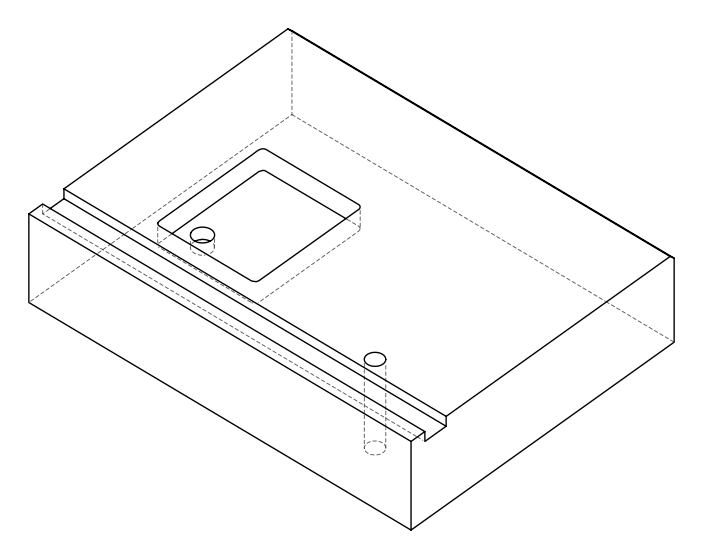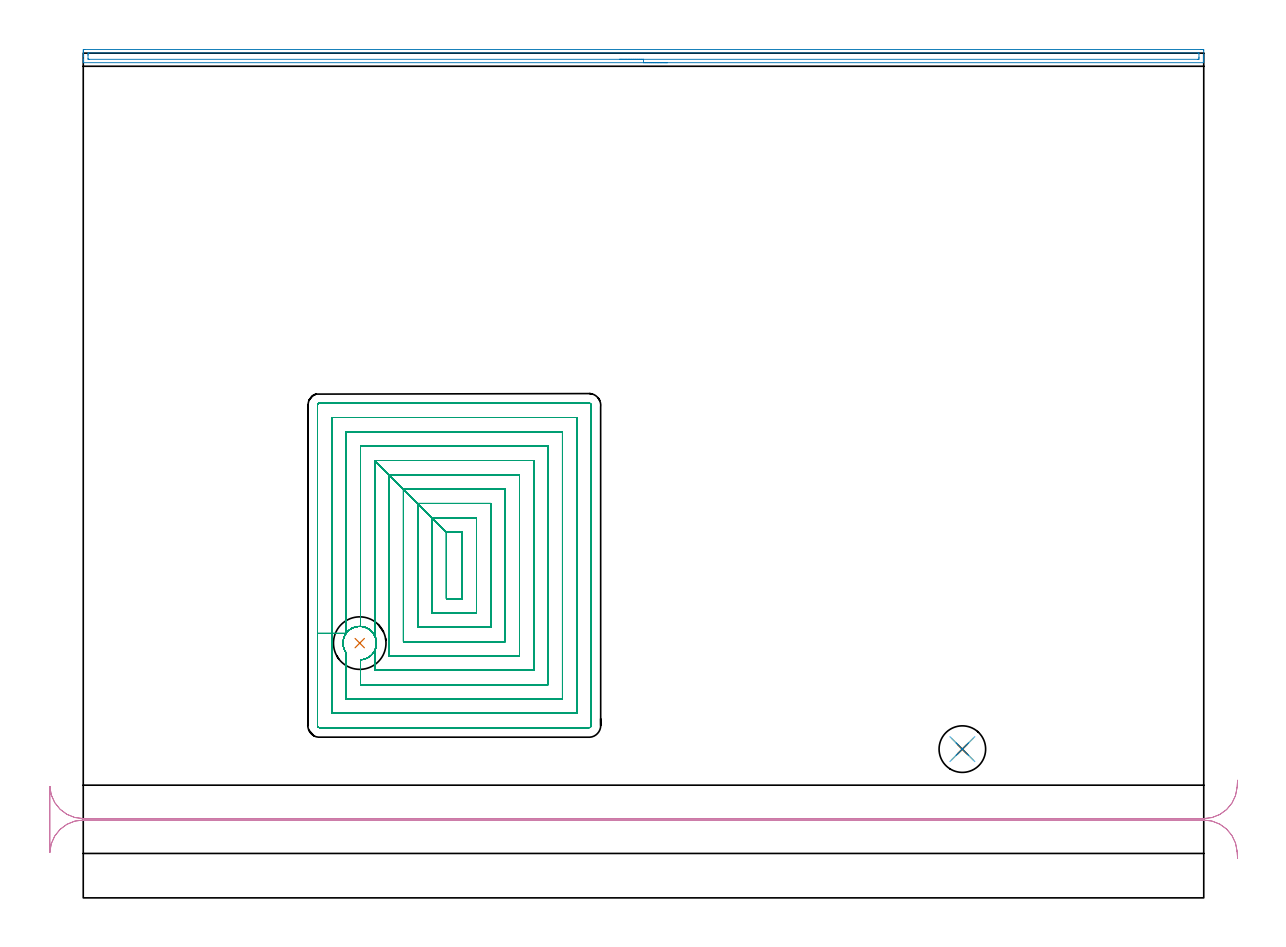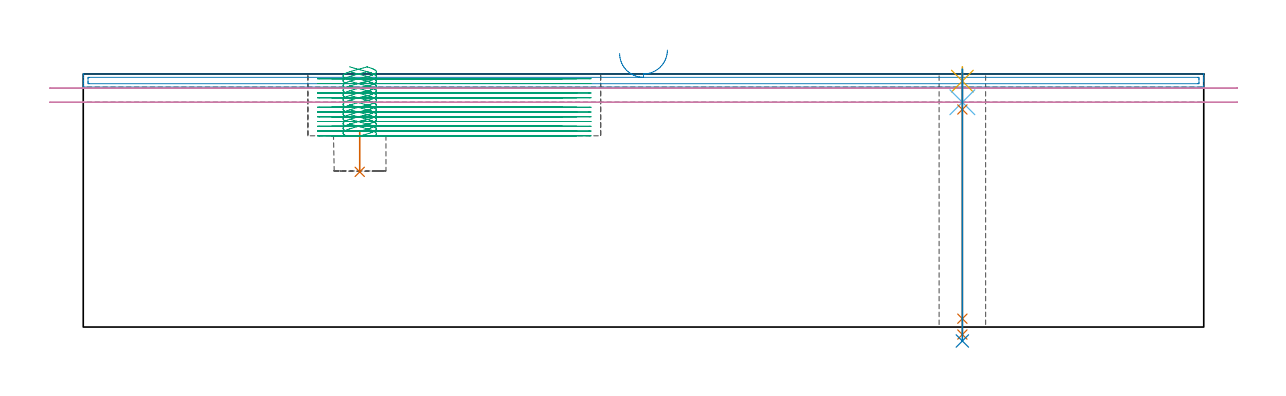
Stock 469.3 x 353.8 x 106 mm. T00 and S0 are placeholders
(PLAN: 8 operations, 7 tool changes, 92.1 min)
(1 INDEXABLE_INSERT_DRILL_BLIND_HOLE_FROM_SOLID | STEP1POCKET | NXT0302_015 | 0.08 min | 15463 mm3)
(2 AREA_MILL | FG_CHAMFER_SURFACE | UGT0205_001 | 7.7 min | 7097 mm3)
(3 MILL_RECTANGULAR_POCKET | POCKET_RECTANGULAR_STRAIGHT | NXT0201_009 | Follow Part, ap 2, ae 75% | 78.92 min | 446639 mm3)
(4 MILL_RECTANGULAR_SLOT | SLOT_RECTANGULAR | UGT0201_006 | Follow Part, ap 7, ae 75% | 4.26 min | 158405 mm3)
(5 SPOT_DRILL | STEP1HOLE | NXT0321_9005460120000 | 0.05 min | 171 mm3)
(6 DRILL_BLIND_HOLE_INTO_CENTER | STEP1HOLE | UGT0301_198 | 0.06 min | 371 mm3)
(7 GUN_DRILL_THROUGH_HOLE | STEP1HOLE | UGT0307_003 | 0.53 min | 3663 mm3)
(8 SPADE_DRILL_TO_ENLARGE_THROUGH_HOLE | STEP1HOLE | UGT0306_010 | 0.46 min | 27365 mm3)
(TOOL NXT0302_015 | Index. Insert Drill 22mm [880-D2200L25-03] | D22 PA176 FL66 Z2)
(TOOL UGT0205_001 | Chamfer Mill 20 x 3 x 45 deg. | D20 FL50 Z2)
(TOOL NXT0201_009 | ENDMILL 8mm [2P460-0800-NA 1630] | D8 FL26 Z6)
(TOOL UGT0201_006 | End Mill 28 mm | D28 FL25 Z2)
(TOOL NXT0321_9005460120000 | NC Spot Drill, 142deg, 12mm, Carbide, Uncoated | D12 PA142 FL30 Z2)
(TOOL UGT0301_198 | Twist Drill 7.9 mm | D7.9 PA118 FL73 Z2)
(TOOL UGT0307_003 | Gun Drill 7 mm | D7 PA130 FL24 Z1)
(TOOL UGT0306_010 | Spade Drill 19.5mm | D19.5 PA132 FL10 Z2)
(OP 1 INDEXABLE_INSERT_DRILL_BLIND_HOLE_FROM_SOLID)
G17 G21 G94 G90
T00 M6
G54
G17 G0 G90 X115.8 Y106.7 S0 M3
G43 Z116. H1
G94 G81 G98 Z65. F250. R82.1
G80
M5
M2
(OP 2 AREA_MILL)
G17 G21 G94 G90
T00 M6
G54
G17 G0 G90 X244.65 Y349.8 S1061 M3
G43 Z116. H0
G94 G1 X244.612 Z115.128 F250.
X244.498 Z114.263
X244.309 Z113.412
X244.047 Z112.58
X243.713 Z111.774
X243.31 Z111.
X242.842 Z110.264
X242.31 Z109.572
X241.721 Z108.929
X241.078 Z108.339
X240.386 Z107.808
X239.65 Z107.34
X238.876 Z106.937
X238.07 Z106.603
X237.238 Z106.341
X236.386 Z106.152
X235.522 Z106.038
X234.65 Z106.
X0.17
X0.009 Y349.802 Z105.988
X0. Y349.833 Z105.957
Y350.205 Z105.594
Y350.543 Z105.256
Y351.219 Z104.576
Y352.444 Z103.353
Y352.994 Z102.801
Y353.606 Z102.189
Y353.881 Z101.914
Y354.493 Z101.303
X0.002 Y354.768 Z101.028
X0.008 Y355.291 Z100.505
X0.087 Y355.294 Z100.503
X0.617 Y355.3 Z100.5
X468.148
X468.683 Y355.299 Z100.501
X469.213 Y355.294 Z100.503
X469.292 Y355.291 Z100.505
X469.3 Y354.768 Z101.028
Y352.994 Z102.801
Y352.444 Z103.353
Y352.106 Z103.69
Y351.557 Z104.239
Y351.219 Z104.576
Y350.543 Z105.256
Y350.205 Z105.594
Y349.833 Z105.957
X469.291 Y349.802 Z105.988
X469.13 Y349.8 Z106.
X234.65
Y351.214 Z104.586
X2.408
X2.01 Y351.219 Z104.581
X2.001 Y351.618 Z104.182
X2. Y352.994 Z102.806
X2.001 Y353.393 Z102.407
X2.01 Y353.881 Z101.919
X2.398 Y353.886 Z101.914
X466.892
X467.29 Y353.881 Z101.919
X467.299 Y353.482 Z102.318
X467.3 Y352.106 Z103.694
X467.299 Y351.707 Z104.093
X467.29 Y351.219 Z104.581
X466.902 Y351.214 Z104.586
X234.65
X233.778 Z104.624
X232.914 Z104.738
X232.062 Z104.927
X231.23 Z105.189
X230.424 Z105.523
X229.65 Z105.926
X228.914 Z106.394
X228.222 Z106.925
X227.579 Z107.515
X226.99 Z108.158
X226.458 Z108.85
X225.99 Z109.586
X225.587 Z110.36
X225.253 Z111.166
X224.991 Z111.998
X224.802 Z112.849
X224.688 Z113.714
X224.65 Z114.586
G0 Z116.
M5
M2
(OP 3 MILL_RECTANGULAR_POCKET)
G17 G21 G94 G90
T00 M6
G54
G17 G0 G90 X111.599 Y112.303 S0 M3
G43 Z116. H1
Z109.
G94 G1 X111.698 Y112.382 Z108.966 F250.
X112.523 Y112.892 Z108.706
X113.411 Y113.283 Z108.446
X114.343 Y113.548 Z108.186
X115.304 Y113.683 Z107.927
X116.274 Y113.684 Z107.667
X117.235 Y113.551 Z107.407
X118.168 Y113.288 Z107.147
X119.056 Y112.898 Z106.887
X119.882 Y112.39 Z106.627
X120.631 Y111.773 Z106.367
X121.287 Y111.059 Z106.107
X121.505 Y110.754 Z106.007
X121.696 Y110.468 Z105.915
X122.113 Y109.72 Z105.685
X122.274 Y109.381 Z105.585
X122.566 Y108.51 Z105.339
X122.742 Y107.609 Z105.093
X122.8 Y106.692 Z104.846
X122.738 Y105.776 Z104.6
X122.558 Y104.875 Z104.354
X122.262 Y104.006 Z104.108
X122.1 Y103.667 Z104.008
Y95.3 F500.
X188.7
Y183.2
X122.1
X152.1 Y153.2
Y125.3
X158.7
Y153.2
X152.1
X146.1 Y159.2
Y119.3
X164.7
Y159.2
X146.1
X140.1 Y165.2
Y113.3
X170.7
Y165.2
X140.1
X134.1 Y171.2
Y107.3
X176.7
Y171.2
X134.1
X128.1 Y177.2
Y101.3
X182.7
Y177.2
X128.1
X122.1 Y183.2
Y109.748
G0 X118.752 Y113.032 Z109.
G1 X119.056 Y112.898 Z108.911 F250.
X119.882 Y112.39 Z108.651
X120.631 Y111.773 Z108.391
X121.287 Y111.059 Z108.131
X121.505 Y110.754 Z108.031
X121.696 Y110.468 Z107.939
X122.113 Y109.72 Z107.709
X122.274 Y109.381 Z107.609
X122.575 Y108.476 Z107.353
X122.751 Y107.539 Z107.097
X122.799 Y106.586 Z106.842
X122.718 Y105.636 Z106.586
X122.51 Y104.705 Z106.331
X122.178 Y103.811 Z106.075
X121.728 Y102.97 Z105.82
X121.513 Y102.663 Z105.719
X120.994 Y102.009 Z105.495
X120.953 Y101.964 Z105.479
X120.401 Y101.425 Z105.272
X120.375 Y101.403 Z105.263
X119.682 Y100.879 Z105.03
X119.411 Y100.699 Z104.943
X119.125 Y100.544 Z104.856
X118.795 Y100.367 Z104.756
X118.048 Y100.065 Z104.54
X117.271 Y99.851 Z104.324
X116.474 Y99.727 Z104.108
X116.1 Y99.711 Z104.008
Y89.3 F500.
X194.7
Y189.2
X116.1
Y113.683
G0 X118.987 Y112.928 Z109.
G1 X118.168 Y113.288 Z108.76 F250.
X117.235 Y113.551 Z108.5
X116.274 Y113.684 Z108.24
X115.304 Y113.683 Z107.981
X114.343 Y113.548 Z107.721
X113.411 Y113.283 Z107.461
X112.523 Y112.892 Z107.201
X111.698 Y112.382 Z106.941
X111.406 Y112.147 Z106.841
X110.795 Y111.59 Z106.619
X110.262 Y110.979 Z106.402
X110.084 Y110.748 Z106.324
X109.926 Y110.502 Z106.246
X109.723 Y110.187 Z106.145
X109.34 Y109.407 Z105.912
X109.055 Y108.585 Z105.679
X108.873 Y107.735 Z105.446
X108.797 Y106.869 Z105.213
X108.829 Y106.001 Z104.98
X108.885 Y105.629 Z104.88
X108.944 Y105.257 Z104.779
X109.171 Y104.433 Z104.55
X109.495 Y103.642 Z104.321
X109.677 Y103.312 Z104.22
X110.1 Y102.643 Z104.008
Y83.3 F500.
X200.7
Y195.2
X110.1
Y110.759
X104.1
Y77.3
X206.7
Y201.2
X104.1
Y110.759
X98.1
Y72.1
G3 X98.9 Y71.3 R0.8
G1 X211.9
G3 X212.7 Y72.1 R0.8
G1 Y206.4
G3 X211.9 Y207.2 R0.8
G1 X98.9
G3 X98.1 Y206.4 R0.8
G1 Y110.759
Y109.759
G0 X111.599 Y112.303 Z107.008
G1 X111.698 Y112.382 Z106.974 F250.
X112.523 Y112.892 Z106.714
X113.411 Y113.283 Z106.454
X114.343 Y113.548 Z106.194
X115.304 Y113.683 Z105.934
X116.274 Y113.684 Z105.674
X117.234 Y113.551 Z105.414
X118.168 Y113.288 Z105.155
X119.056 Y112.898 Z104.895
X119.882 Y112.39 Z104.635
X120.63 Y111.773 Z104.375
X121.287 Y111.059 Z104.115
X121.505 Y110.754 Z104.015
X121.696 Y110.469 Z103.923
X122.087 Y109.776 Z103.71
X122.25 Y109.438 Z103.609
X122.553 Y108.56 Z103.36
X122.737 Y107.65 Z103.111
X122.8 Y106.723 Z102.862
X122.741 Y105.796 Z102.614
X122.561 Y104.885 Z102.365
X122.262 Y104.006 Z102.116
X122.1 Y103.667 Z102.015
Y95.3 F500.
X188.7
Y183.2
X122.1
X152.1 Y153.2
Y125.3
X158.7
Y153.2
X152.1
X146.1 Y159.2
Y119.3
X164.7
Y159.2
X146.1
X140.1 Y165.2
Y113.3
X170.7
Y165.2
X140.1
X134.1 Y171.2
Y107.3
X176.7
Y171.2
X134.1
X128.1 Y177.2
Y101.3
X182.7
Y177.2
X128.1
X122.1 Y183.2
Y109.748
G0 X118.752 Y113.031 Z107.008
G1 X119.056 Y112.898 Z106.919 F250.
X119.882 Y112.39 Z106.659
X120.63 Y111.773 Z106.399
X121.287 Y111.059 Z106.139
X121.505 Y110.754 Z106.039
X121.696 Y110.469 Z105.946
X122.087 Y109.776 Z105.733
X122.25 Y109.438 Z105.633
X122.561 Y108.527 Z105.375
X122.746 Y107.582 Z105.117
X122.8 Y106.622 Z104.859
X122.722 Y105.662 Z104.601
X122.515 Y104.722 Z104.343
X122.182 Y103.819 Z104.085
X121.728 Y102.97 Z103.828
X121.513 Y102.663 Z103.727
X120.994 Y102.009 Z103.503
X120.953 Y101.964 Z103.487
X120.401 Y101.425 Z103.28
X120.376 Y101.404 Z103.271
X119.678 Y100.877 Z103.037
X119.366 Y100.67 Z102.937
X119.349 Y100.659 Z102.931
X119.016 Y100.487 Z102.831
X118.684 Y100.315 Z102.731
X117.97 Y100.039 Z102.526
X117.231 Y99.842 Z102.321
X116.474 Y99.727 Z102.116
X116.1 Y99.711 Z102.015
Y89.3 F500.
X194.7
Y189.2
X116.1
Y113.683
G0 X118.987 Y112.928 Z107.008
G1 X118.168 Y113.288 Z106.768 F250.
X117.234 Y113.551 Z106.508
X116.274 Y113.684 Z106.248
X115.304 Y113.683 Z105.988
X114.343 Y113.548 Z105.728
X113.411 Y113.283 Z105.469
X112.523 Y112.892 Z105.209
X111.698 Y112.382 Z104.949
X111.406 Y112.147 Z104.848
X110.795 Y111.59 Z104.627
X110.262 Y110.979 Z104.41
X110.065 Y110.722 Z104.323
X109.892 Y110.448 Z104.236
X109.692 Y110.131 Z104.135
X109.32 Y109.359 Z103.906
X109.044 Y108.548 Z103.677
X108.869 Y107.71 Z103.447
X108.797 Y106.857 Z103.218
X108.829 Y106.001 Z102.988
X108.885 Y105.629 Z102.887
X108.944 Y105.257 Z102.786
X109.171 Y104.433 Z102.557
X109.495 Y103.642 Z102.328
X109.677 Y103.312 Z102.227
X110.1 Y102.643 Z102.015
Y83.3 F500.
X200.7
Y195.2
X110.1
Y110.759
X104.1
Y77.3
X206.7
Y201.2
X104.1
Y110.759
X98.1
Y72.1
G3 X98.9 Y71.3 R0.8
G1 X211.9
G3 X212.7 Y72.1 R0.8
G1 Y206.4
G3 X211.9 Y207.2 R0.8
G1 X98.9
G3 X98.1 Y206.4 R0.8
G1 Y110.759
Y109.759
G0 X111.598 Y112.302 Z105.015
G1 X111.698 Y112.382 Z104.981 F250.
X112.523 Y112.892 Z104.721
X113.411 Y113.283 Z104.461
X114.343 Y113.548 Z104.201
X115.304 Y113.683 Z103.941
X116.274 Y113.684 Z103.682
X117.234 Y113.551 Z103.422
X118.168 Y113.288 Z103.162
X119.056 Y112.898 Z102.902
X119.882 Y112.39 Z102.642
X120.63 Y111.773 Z102.382
X121.287 Y111.059 Z102.122
X121.505 Y110.754 Z102.022
X121.696 Y110.469 Z101.93
X122.087 Y109.776 Z101.717
X122.212 Y109.517 Z101.64
X122.316 Y109.248 Z101.563
X122.451 Y108.898 Z101.462
X122.694 Y107.929 Z101.194
X122.796 Y106.935 Z100.927
X122.758 Y105.937 Z100.659
X122.579 Y104.954 Z100.391
X122.262 Y104.007 Z100.124
X122.1 Y103.668 Z100.023
Y95.3 F500.
X188.7
Y183.2
X122.1
X152.1 Y153.2
Y125.3
X158.7
Y153.2
X152.1
X146.1 Y159.2
Y119.3
X164.7
Y159.2
X146.1
X140.1 Y165.2
Y113.3
X170.7
Y165.2
X140.1
X134.1 Y171.2
Y107.3
X176.7
Y171.2
X134.1
X128.1 Y177.2
Y101.3
X182.7
Y177.2
X128.1
X122.1 Y183.2
Y109.748
G0 X118.751 Y113.032 Z105.015
G1 X119.056 Y112.898 Z104.926 F250.
X119.882 Y112.39 Z104.666
X120.63 Y111.773 Z104.406
X121.287 Y111.059 Z104.146
X121.505 Y110.754 Z104.046
X121.696 Y110.469 Z103.954
X122.087 Y109.776 Z103.741
X122.212 Y109.517 Z103.664
X122.316 Y109.248 Z103.587
X122.451 Y108.898 Z103.486
X122.698 Y107.901 Z103.211
X122.798 Y106.879 Z102.935
X122.748 Y105.852 Z102.66
X122.549 Y104.845 Z102.385
X122.206 Y103.876 Z102.11
X121.726 Y102.968 Z101.834
X121.51 Y102.661 Z101.734
X120.993 Y102.008 Z101.511
X120.953 Y101.964 Z101.495
X120.401 Y101.425 Z101.288
X120.376 Y101.404 Z101.279
X119.678 Y100.877 Z101.045
X119.376 Y100.676 Z100.948
X119.056 Y100.508 Z100.851
X118.724 Y100.334 Z100.75
X117.998 Y100.048 Z100.541
X117.245 Y99.845 Z100.332
X116.474 Y99.727 Z100.123
X116.1 Y99.711 Z100.023
Y89.3 F500.
X194.7
Y189.2
X116.1
Y113.683
G0 X118.988 Y112.928 Z105.015
G1 X118.168 Y113.288 Z104.775 F250.
X117.234 Y113.551 Z104.516
X116.274 Y113.684 Z104.256
X115.304 Y113.683 Z103.996
X114.343 Y113.548 Z103.736
X113.411 Y113.283 Z103.476
X112.523 Y112.892 Z103.216
X111.698 Y112.382 Z102.956
X111.406 Y112.147 Z102.856
X110.79 Y111.586 Z102.633
X110.263 Y110.98 Z102.417
X110.034 Y110.682 Z102.317
X109.534 Y109.832 Z102.053
X109.157 Y108.921 Z101.788
X108.912 Y107.966 Z101.524
X108.801 Y106.986 Z101.26
X108.829 Y106.001 Z100.996
X108.885 Y105.629 Z100.895
X108.944 Y105.257 Z100.794
X109.171 Y104.433 Z100.565
X109.495 Y103.642 Z100.336
X109.677 Y103.312 Z100.235
X110.1 Y102.643 Z100.023
Y83.3 F500.
X200.7
Y195.2
X110.1
Y110.759
X104.1
Y77.3
X206.7
Y201.2
X104.1
Y110.759
X98.1
Y72.1
G3 X98.9 Y71.3 R0.8
G1 X211.9
G3 X212.7 Y72.1 R0.8
G1 Y206.4
G3 X211.9 Y207.2 R0.8
G1 X98.9
G3 X98.1 Y206.4 R0.8
G1 Y110.759
Y109.759
G0 X111.598 Y112.302 Z103.023
G1 X111.698 Y112.382 Z102.989 F250.
X112.523 Y112.892 Z102.729
X113.411 Y113.283 Z102.469
X114.343 Y113.548 Z102.209
X115.304 Y113.683 Z101.949
X116.274 Y113.684 Z101.689
X117.234 Y113.551 Z101.429
X118.168 Y113.288 Z101.17
X119.056 Y112.898 Z100.91
X119.882 Y112.39 Z100.65
X120.63 Y111.773 Z100.39
X121.287 Y111.059 Z100.13
X121.505 Y110.754 Z100.03
X121.696 Y110.469 Z99.938
X122.087 Y109.776 Z99.725
X122.23 Y109.48 Z99.637
X122.345 Y109.173 Z99.549
X122.476 Y108.821 Z99.448
X122.705 Y107.865 Z99.185
X122.798 Y106.887 Z98.921
X122.754 Y105.905 Z98.658
X122.574 Y104.939 Z98.395
X122.262 Y104.007 Z98.131
X122.1 Y103.668 Z98.031
Y95.3 F500.
X188.7
Y183.2
X122.1
X152.1 Y153.2
Y125.3
X158.7
Y153.2
X152.1
X146.1 Y159.2
Y119.3
X164.7
Y159.2
X146.1
X140.1 Y165.2
Y113.3
X170.7
Y165.2
X140.1
X134.1 Y171.2
Y107.3
X176.7
Y171.2
X134.1
X128.1 Y177.2
Y101.3
X182.7
Y177.2
X128.1
X122.1 Y183.2
Y109.748
G0 X118.751 Y113.032 Z103.023
G1 X119.056 Y112.898 Z102.934 F250.
X119.882 Y112.39 Z102.674
X120.63 Y111.773 Z102.414
X121.287 Y111.059 Z102.154
X121.505 Y110.754 Z102.054
X121.696 Y110.469 Z101.962
X122.087 Y109.776 Z101.749
X122.23 Y109.48 Z101.661
X122.345 Y109.173 Z101.573
X122.476 Y108.821 Z101.472
X122.71 Y107.835 Z101.2
X122.799 Y106.826 Z100.929
X122.743 Y105.814 Z100.657
X122.543 Y104.82 Z100.386
X122.202 Y103.866 Z100.114
X121.728 Y102.97 Z99.843
X121.512 Y102.663 Z99.742
X120.993 Y102.008 Z99.518
X120.953 Y101.964 Z99.502
X120.401 Y101.425 Z99.296
X120.375 Y101.403 Z99.286
X119.684 Y100.881 Z99.054
X119.41 Y100.698 Z98.966
X119.121 Y100.542 Z98.878
X118.791 Y100.365 Z98.778
X118.045 Y100.064 Z98.562
X117.269 Y99.85 Z98.347
X116.474 Y99.727 Z98.131
X116.1 Y99.711 Z98.031
Y89.3 F500.
X194.7
Y189.2
X116.1
Y113.683
G0 X118.988 Y112.928 Z103.023
G1 X118.168 Y113.288 Z102.783 F250.
X117.234 Y113.551 Z102.523
X116.274 Y113.684 Z102.263
X115.304 Y113.683 Z102.003
X114.343 Y113.548 Z101.744
X113.411 Y113.283 Z101.484
X112.523 Y112.892 Z101.224
X111.698 Y112.382 Z100.964
X111.406 Y112.147 Z100.864
X110.79 Y111.586 Z100.64
X110.263 Y110.98 Z100.425
X110.034 Y110.682 Z100.324
X109.534 Y109.832 Z100.06
X109.157 Y108.921 Z99.796
X108.912 Y107.966 Z99.532
X108.801 Y106.986 Z99.268
X108.829 Y106.001 Z99.003
X108.885 Y105.629 Z98.903
X108.944 Y105.257 Z98.802
X109.171 Y104.433 Z98.573
X109.495 Y103.642 Z98.344
X109.677 Y103.312 Z98.243
X110.1 Y102.643 Z98.031
Y83.3 F500.
X200.7
Y195.2
X110.1
Y110.759
X104.1
Y77.3
X206.7
Y201.2
X104.1
Y110.759
X98.1
Y72.1
G3 X98.9 Y71.3 R0.8
G1 X211.9
G3 X212.7 Y72.1 R0.8
G1 Y206.4
G3 X211.9 Y207.2 R0.8
G1 X98.9
G3 X98.1 Y206.4 R0.8
G1 Y110.759
Y109.759
G0 X111.598 Y112.302 Z101.031
G1 X111.698 Y112.382 Z100.996 F250.
X112.523 Y112.892 Z100.737
X113.411 Y113.283 Z100.477
X114.343 Y113.548 Z100.217
X115.304 Y113.683 Z99.957
X116.274 Y113.684 Z99.697
X117.234 Y113.551 Z99.437
X118.168 Y113.288 Z99.177
X119.056 Y112.898 Z98.917
X119.882 Y112.39 Z98.658
X120.63 Y111.773 Z98.398
X121.287 Y111.059 Z98.138
X121.505 Y110.754 Z98.037
X121.696 Y110.469 Z97.945
X122.087 Y109.776 Z97.732
X122.22 Y109.499 Z97.65
X122.463 Y108.862 Z97.467
X122.699 Y107.899 Z97.201
X122.797 Y106.912 Z96.936
X122.756 Y105.922 Z96.67
X122.577 Y104.947 Z96.405
X122.262 Y104.007 Z96.139
X122.1 Y103.668 Z96.038
Y95.3 F500.
X188.7
Y183.2
X122.1
X152.1 Y153.2
Y125.3
X158.7
Y153.2
X152.1
X146.1 Y159.2
Y119.3
X164.7
Y159.2
X146.1
X140.1 Y165.2
Y113.3
X170.7
Y165.2
X140.1
X134.1 Y171.2
Y107.3
X176.7
Y171.2
X134.1
X128.1 Y177.2
Y101.3
X182.7
Y177.2
X128.1
X122.1 Y183.2
Y109.748
G0 X118.751 Y113.032 Z101.031
G1 X119.056 Y112.898 Z100.941 F250.
X119.882 Y112.39 Z100.682
X120.63 Y111.773 Z100.422
X121.287 Y111.059 Z100.162
X121.505 Y110.754 Z100.061
X121.696 Y110.469 Z99.969
X122.087 Y109.776 Z99.756
X122.22 Y109.499 Z99.674
X122.463 Y108.862 Z99.491
X122.704 Y107.87 Z99.218
X122.799 Y106.855 Z98.944
X122.746 Y105.836 Z98.671
X122.547 Y104.836 Z98.398
X122.206 Y103.875 Z98.125
X121.729 Y102.973 Z97.851
X121.514 Y102.666 Z97.751
X120.993 Y102.008 Z97.526
X120.953 Y101.964 Z97.51
X120.401 Y101.425 Z97.303
X120.375 Y101.403 Z97.294
X119.684 Y100.881 Z97.062
X119.407 Y100.696 Z96.973
X119.113 Y100.538 Z96.884
X118.784 Y100.361 Z96.783
X118.04 Y100.062 Z96.568
X117.266 Y99.85 Z96.354
X116.474 Y99.727 Z96.139
X116.1 Y99.711 Z96.038
Y89.3 F500.
X194.7
Y189.2
X116.1
Y113.683
G0 X118.988 Y112.928 Z101.031
G1 X118.168 Y113.288 Z100.791 F250.
X117.234 Y113.551 Z100.531
X116.274 Y113.684 Z100.271
X115.304 Y113.683 Z100.011
X114.343 Y113.548 Z99.751
X113.411 Y113.283 Z99.491
X112.523 Y112.892 Z99.232
X111.698 Y112.382 Z98.972
X111.406 Y112.147 Z98.871
X110.79 Y111.586 Z98.648
X110.263 Y110.98 Z98.433
X110.034 Y110.682 Z98.332
X109.534 Y109.832 Z98.068
X109.157 Y108.921 Z97.804
X108.912 Y107.966 Z97.54
X108.801 Y106.986 Z97.275
X108.829 Y106.001 Z97.011
X108.885 Y105.629 Z96.911
X108.944 Y105.257 Z96.809
X109.171 Y104.433 Z96.58
X109.495 Y103.642 Z96.351
X109.677 Y103.312 Z96.25
X110.1 Y102.643 Z96.038
Y83.3 F500.
X200.7
Y195.2
X110.1
Y110.759
X104.1
Y77.3
X206.7
Y201.2
X104.1
Y110.759
X98.1
Y72.1
G3 X98.9 Y71.3 R0.8
G1 X211.9
G3 X212.7 Y72.1 R0.8
G1 Y206.4
G3 X211.9 Y207.2 R0.8
G1 X98.9
G3 X98.1 Y206.4 R0.8
G1 Y110.759
Y109.759
G0 X111.598 Y112.302 Z99.038
G1 X111.698 Y112.382 Z99.004 F250.
X112.523 Y112.892 Z98.744
X113.411 Y113.283 Z98.484
X114.343 Y113.548 Z98.224
X115.304 Y113.683 Z97.965
X116.274 Y113.684 Z97.705
X117.234 Y113.551 Z97.445
X118.168 Y113.288 Z97.185
X119.056 Y112.898 Z96.925
X119.882 Y112.39 Z96.665
X120.63 Y111.773 Z96.405
X121.287 Y111.059 Z96.145
X121.505 Y110.754 Z96.045
X121.696 Y110.469 Z95.953
X122.087 Y109.776 Z95.74
X122.211 Y109.518 Z95.663
X122.315 Y109.251 Z95.587
X122.45 Y108.901 Z95.486
X122.693 Y107.932 Z95.218
X122.796 Y106.937 Z94.95
X122.758 Y105.938 Z94.682
X122.579 Y104.955 Z94.415
X122.262 Y104.007 Z94.147
X122.1 Y103.668 Z94.046
Y95.3 F500.
X188.7
Y183.2
X122.1
X152.1 Y153.2
Y125.3
X158.7
Y153.2
X152.1
X146.1 Y159.2
Y119.3
X164.7
Y159.2
X146.1
X140.1 Y165.2
Y113.3
X170.7
Y165.2
X140.1
X134.1 Y171.2
Y107.3
X176.7
Y171.2
X134.1
X128.1 Y177.2
Y101.3
X182.7
Y177.2
X128.1
X122.1 Y183.2
Y109.748
G0 X118.75 Y113.032 Z99.038
G1 X119.056 Y112.898 Z98.949 F250.
X119.882 Y112.39 Z98.689
X120.63 Y111.773 Z98.429
X121.287 Y111.059 Z98.169
X121.505 Y110.754 Z98.069
X121.696 Y110.469 Z97.977
X122.087 Y109.776 Z97.764
X122.211 Y109.518 Z97.687
X122.315 Y109.251 Z97.61
X122.45 Y108.901 Z97.51
X122.698 Y107.905 Z97.235
X122.798 Y106.883 Z96.959
X122.749 Y105.857 Z96.684
X122.551 Y104.85 Z96.409
X122.209 Y103.881 Z96.134
X121.729 Y102.973 Z95.859
X121.514 Y102.666 Z95.758
X120.993 Y102.008 Z95.533
X120.953 Y101.964 Z95.517
X120.401 Y101.425 Z95.311
X120.375 Y101.403 Z95.301
X119.684 Y100.881 Z95.069
X119.372 Y100.673 Z94.969
X118.456 Y100.217 Z94.695
X117.483 Y99.9 Z94.421
X116.474 Y99.727 Z94.146
X116.1 Y99.711 Z94.046
Y89.3 F500.
X194.7
Y189.2
X116.1
Y113.683
G0 X118.988 Y112.928 Z99.038
G1 X118.168 Y113.288 Z98.799 F250.
X117.234 Y113.551 Z98.539
X116.274 Y113.684 Z98.279
X115.304 Y113.683 Z98.019
X114.343 Y113.548 Z97.759
X113.411 Y113.283 Z97.499
X112.523 Y112.892 Z97.239
X111.698 Y112.382 Z96.979
X111.406 Y112.147 Z96.879
X110.79 Y111.586 Z96.656
X110.263 Y110.98 Z96.44
X110.034 Y110.682 Z96.34
X109.534 Y109.832 Z96.076
X109.157 Y108.921 Z95.811
X108.912 Y107.966 Z95.547
X108.801 Y106.986 Z95.283
X108.829 Y106.001 Z95.019
X108.885 Y105.629 Z94.918
X108.944 Y105.257 Z94.817
X109.171 Y104.433 Z94.588
X109.495 Y103.642 Z94.359
X109.677 Y103.312 Z94.258
X110.1 Y102.643 Z94.046
Y83.3 F500.
X200.7
Y195.2
X110.1
Y110.759
X104.1
Y77.3
X206.7
Y201.2
X104.1
Y110.759
X98.1
Y72.1
G3 X98.9 Y71.3 R0.8
G1 X211.9
G3 X212.7 Y72.1 R0.8
G1 Y206.4
G3 X211.9 Y207.2 R0.8
G1 X98.9
G3 X98.1 Y206.4 R0.8
G1 Y110.759
Y109.759
G0 X111.599 Y112.302 Z97.046
G1 X111.698 Y112.382 Z97.012 F250.
X112.523 Y112.892 Z96.752
X113.411 Y113.283 Z96.492
X114.343 Y113.548 Z96.232
X115.304 Y113.683 Z95.972
X116.274 Y113.684 Z95.713
X117.234 Y113.551 Z95.453
X118.168 Y113.288 Z95.193
X119.056 Y112.898 Z94.933
X119.882 Y112.39 Z94.673
X120.63 Y111.773 Z94.413
X121.287 Y111.059 Z94.153
X121.505 Y110.754 Z94.053
X121.696 Y110.469 Z93.961
X122.087 Y109.776 Z93.748
X122.21 Y109.52 Z93.672
X122.313 Y109.255 Z93.595
X122.449 Y108.905 Z93.495
X122.693 Y107.935 Z93.227
X122.796 Y106.94 Z92.959
X122.758 Y105.94 Z92.691
X122.579 Y104.955 Z92.422
X122.262 Y104.006 Z92.154
X122.1 Y103.668 Z92.054
Y95.3 F500.
X188.7
Y183.2
X122.1
X152.1 Y153.2
Y125.3
X158.7
Y153.2
X152.1
X146.1 Y159.2
Y119.3
X164.7
Y159.2
X146.1
X140.1 Y165.2
Y113.3
X170.7
Y165.2
X140.1
X134.1 Y171.2
Y107.3
X176.7
Y171.2
X134.1
X128.1 Y177.2
Y101.3
X182.7
Y177.2
X128.1
X122.1 Y183.2
Y109.748
G0 X118.75 Y113.032 Z97.046
G1 X119.056 Y112.898 Z96.957 F250.
X119.882 Y112.39 Z96.697
X120.63 Y111.773 Z96.437
X121.287 Y111.059 Z96.177
X121.505 Y110.754 Z96.077
X121.696 Y110.469 Z95.984
X122.087 Y109.776 Z95.771
X122.21 Y109.52 Z95.695
X122.313 Y109.255 Z95.619
X122.449 Y108.905 Z95.518
X122.697 Y107.907 Z95.243
X122.798 Y106.883 Z94.967
X122.749 Y105.856 Z94.692
X122.55 Y104.847 Z94.416
X122.207 Y103.877 Z94.141
X121.727 Y102.968 Z93.865
X121.511 Y102.661 Z93.764
X120.994 Y102.009 Z93.541
X120.953 Y101.964 Z93.525
X120.401 Y101.425 Z93.318
X120.375 Y101.403 Z93.309
X119.684 Y100.881 Z93.077
X119.372 Y100.673 Z92.977
X118.456 Y100.217 Z92.703
X117.483 Y99.9 Z92.428
X116.474 Y99.727 Z92.154
X116.1 Y99.711 Z92.054
Y89.3 F500.
X194.7
Y189.2
X116.1
Y113.683
G0 X118.988 Y112.928 Z97.046
G1 X118.168 Y113.288 Z96.806 F250.
X117.234 Y113.551 Z96.546
X116.274 Y113.684 Z96.286
X115.304 Y113.683 Z96.027
X114.343 Y113.548 Z95.767
X113.411 Y113.283 Z95.507
X112.523 Y112.892 Z95.247
X111.698 Y112.382 Z94.987
X111.406 Y112.147 Z94.887
X110.79 Y111.586 Z94.664
X110.263 Y110.98 Z94.448
X110.034 Y110.682 Z94.348
X109.534 Y109.832 Z94.083
X109.157 Y108.921 Z93.819
X108.912 Y107.966 Z93.555
X108.801 Y106.986 Z93.291
X108.829 Y106.001 Z93.027
X108.885 Y105.629 Z92.926
X108.944 Y105.257 Z92.825
X109.171 Y104.433 Z92.596
X109.495 Y103.642 Z92.367
X109.677 Y103.312 Z92.266
X110.1 Y102.643 Z92.054
Y83.3 F500.
X200.7
Y195.2
X110.1
Y110.759
X104.1
Y77.3
X206.7
Y201.2
X104.1
Y110.759
X98.1
Y72.1
G3 X98.9 Y71.3 R0.8
G1 X211.9
G3 X212.7 Y72.1 R0.8
G1 Y206.4
G3 X211.9 Y207.2 R0.8
G1 X98.9
G3 X98.1 Y206.4 R0.8
G1 Y110.759
Y109.759
G0 X111.599 Y112.302 Z95.054
G1 X111.699 Y112.383 Z95.019 F250.
X112.597 Y112.93 Z94.737
X113.567 Y113.337 Z94.456
X114.586 Y113.595 Z94.174
X115.633 Y113.697 Z93.892
X116.683 Y113.643 Z93.611
X117.713 Y113.433 Z93.329
X118.7 Y113.071 Z93.047
X119.623 Y112.567 Z92.765
X120.459 Y111.93 Z92.484
X121.094 Y111.29 Z92.242
X121.325 Y110.995 Z92.142
X121.505 Y110.753 Z92.061
X121.698 Y110.465 Z91.968
X122.086 Y109.776 Z91.756
X122.25 Y109.438 Z91.655
X122.499 Y108.745 Z91.458
X122.675 Y108.03 Z91.261
X122.775 Y107.301 Z91.064
X122.787 Y106.926 Z90.963
X122.798 Y106.55 Z90.862
X122.725 Y105.682 Z90.629
X122.546 Y104.83 Z90.396
X122.262 Y104.006 Z90.162
X122.1 Y103.667 Z90.062
Y95.3 F500.
X188.7
Y183.2
X122.1
X152.1 Y153.2
Y125.3
X158.7
Y153.2
X152.1
X146.1 Y159.2
Y119.3
X164.7
Y159.2
X146.1
X140.1 Y165.2
Y113.3
X170.7
Y165.2
X140.1
X134.1 Y171.2
Y107.3
X176.7
Y171.2
X134.1
X128.1 Y177.2
Y101.3
X182.7
Y177.2
X128.1
X122.1 Y183.2
Y109.748
G0 X118.754 Y113.042 Z95.054
G1 X119.623 Y112.567 Z94.789 F250.
X120.459 Y111.93 Z94.507
X121.094 Y111.29 Z94.265
X121.325 Y110.995 Z94.165
X121.505 Y110.753 Z94.084
X121.698 Y110.465 Z93.991
X122.086 Y109.776 Z93.779
X122.25 Y109.438 Z93.679
X122.499 Y108.745 Z93.481
X122.675 Y108.03 Z93.284
X122.775 Y107.301 Z93.087
X122.787 Y106.926 Z92.986
X122.798 Y106.55 Z92.886
X122.699 Y105.52 Z92.608
X122.451 Y104.515 Z92.331
X122.057 Y103.557 Z92.053
X121.872 Y103.231 Z91.953
X121.512 Y102.662 Z91.772
X120.995 Y102.011 Z91.55
X120.951 Y101.961 Z91.532
X120.403 Y101.428 Z91.327
X120.372 Y101.401 Z91.316
X119.684 Y100.881 Z91.085
X119.373 Y100.673 Z90.985
X118.456 Y100.218 Z90.71
X117.483 Y99.9 Z90.436
X116.474 Y99.728 Z90.162
X116.1 Y99.712 Z90.062
Y89.3 F500.
X194.7
Y189.2
X116.1
Y113.683
G0 X118.983 Y112.917 Z95.054
G1 X118.7 Y113.071 Z94.968 F250.
X117.713 Y113.433 Z94.686
X116.683 Y113.643 Z94.404
X115.633 Y113.697 Z94.122
X114.586 Y113.595 Z93.841
X113.567 Y113.337 Z93.559
X112.597 Y112.93 Z93.277
X111.699 Y112.383 Z92.995
X111.407 Y112.148 Z92.895
X110.791 Y111.586 Z92.671
X110.255 Y110.969 Z92.452
X110.026 Y110.671 Z92.352
X109.529 Y109.823 Z92.088
X109.155 Y108.913 Z91.825
X108.911 Y107.961 Z91.561
X108.801 Y106.984 Z91.298
X108.829 Y106.001 Z91.034
X108.89 Y105.598 Z90.925
X108.95 Y105.225 Z90.824
X109.05 Y104.823 Z90.713
X109.17 Y104.466 Z90.612
X109.291 Y104.108 Z90.511
X109.496 Y103.642 Z90.374
X109.677 Y103.311 Z90.273
X110.1 Y102.643 Z90.062
Y83.3 F500.
X200.7
Y195.2
X110.1
Y110.759
X104.1
Y77.3
X206.7
Y201.2
X104.1
Y110.759
X98.1
Y72.1
G3 X98.9 Y71.3 R0.8
G1 X211.9
G3 X212.7 Y72.1 R0.8
G1 Y206.4
G3 X211.9 Y207.2 R0.8
G1 X98.9
G3 X98.1 Y206.4 R0.8
G1 Y110.759
Y109.759
G0 X111.599 Y112.302 Z93.062
G1 X111.699 Y112.383 Z93.027 F250.
X112.597 Y112.93 Z92.745
X113.567 Y113.337 Z92.463
X114.586 Y113.595 Z92.182
X115.633 Y113.697 Z91.9
X116.683 Y113.643 Z91.618
X117.713 Y113.433 Z91.337
X118.7 Y113.071 Z91.055
X119.623 Y112.567 Z90.773
X120.459 Y111.93 Z90.491
X121.094 Y111.29 Z90.25
X121.325 Y110.995 Z90.149
X121.505 Y110.753 Z90.069
X121.698 Y110.465 Z89.976
X122.086 Y109.776 Z89.764
X122.25 Y109.438 Z89.663
X122.502 Y108.737 Z89.463
X122.678 Y108.012 Z89.264
X122.777 Y107.274 Z89.064
X122.788 Y106.898 Z88.963
X122.798 Y106.523 Z88.863
X122.723 Y105.664 Z88.632
X122.543 Y104.821 Z88.401
X122.262 Y104.006 Z88.17
X122.1 Y103.667 Z88.069
Y95.3 F500.
X188.7
Y183.2
X122.1
X152.1 Y153.2
Y125.3
X158.7
Y153.2
X152.1
X146.1 Y159.2
Y119.3
X164.7
Y159.2
X146.1
X140.1 Y165.2
Y113.3
X170.7
Y165.2
X140.1
X134.1 Y171.2
Y107.3
X176.7
Y171.2
X134.1
X128.1 Y177.2
Y101.3
X182.7
Y177.2
X128.1
X122.1 Y183.2
Y109.748
G0 X118.754 Y113.042 Z93.062
G1 X119.623 Y112.567 Z92.796 F250.
X120.459 Y111.93 Z92.515
X121.094 Y111.29 Z92.273
X121.325 Y110.995 Z92.173
X121.505 Y110.753 Z92.092
X121.698 Y110.465 Z91.999
X122.086 Y109.776 Z91.787
X122.25 Y109.438 Z91.686
X122.502 Y108.737 Z91.487
X122.678 Y108.012 Z91.287
X122.777 Y107.274 Z91.087
X122.788 Y106.898 Z90.987
X122.798 Y106.523 Z90.886
X122.696 Y105.502 Z90.611
X122.448 Y104.507 Z90.336
X122.058 Y103.559 Z90.062
X121.873 Y103.232 Z89.961
X121.513 Y102.663 Z89.781
X120.995 Y102.011 Z89.557
X120.951 Y101.961 Z89.54
X120.403 Y101.428 Z89.335
X120.372 Y101.401 Z89.324
X119.68 Y100.878 Z89.091
X119.553 Y100.794 Z89.05
X119.422 Y100.715 Z89.01
X119.102 Y100.521 Z88.909
X118.263 Y100.142 Z88.663
X117.382 Y99.876 Z88.416
X116.474 Y99.728 Z88.17
X116.1 Y99.712 Z88.069
Y89.3 F500.
X194.7
Y189.2
X116.1
Y113.683
G0 X118.983 Y112.917 Z93.062
G1 X118.7 Y113.071 Z92.975 F250.
X117.713 Y113.433 Z92.693
X116.683 Y113.643 Z92.412
X115.633 Y113.697 Z92.13
X114.586 Y113.595 Z91.848
X113.567 Y113.337 Z91.567
X112.597 Y112.93 Z91.285
X111.699 Y112.383 Z91.003
X111.407 Y112.148 Z90.903
X110.791 Y111.586 Z90.679
X110.255 Y110.969 Z90.46
X110.026 Y110.671 Z90.36
X109.529 Y109.823 Z90.096
X109.155 Y108.913 Z89.833
X108.911 Y107.961 Z89.569
X108.801 Y106.984 Z89.306
X108.829 Y106.001 Z89.042
X108.89 Y105.598 Z88.933
X108.95 Y105.225 Z88.832
X109.05 Y104.823 Z88.721
X109.17 Y104.466 Z88.62
X109.291 Y104.108 Z88.519
X109.496 Y103.642 Z88.382
X109.677 Y103.311 Z88.281
X110.1 Y102.643 Z88.069
Y83.3 F500.
X200.7
Y195.2
X110.1
Y110.759
X104.1
Y77.3
X206.7
Y201.2
X104.1
Y110.759
X98.1
Y72.1
G3 X98.9 Y71.3 R0.8
G1 X211.9
G3 X212.7 Y72.1 R0.8
G1 Y206.4
G3 X211.9 Y207.2 R0.8
G1 X98.9
G3 X98.1 Y206.4 R0.8
G1 Y110.759
Y109.759
G0 X111.599 Y112.303 Z91.069
G1 X111.698 Y112.382 Z91.035 F250.
X112.523 Y112.892 Z90.775
X113.411 Y113.283 Z90.516
X114.343 Y113.548 Z90.256
X115.304 Y113.683 Z89.996
X116.274 Y113.684 Z89.736
X117.234 Y113.551 Z89.476
X118.168 Y113.288 Z89.216
X119.056 Y112.898 Z88.956
X119.882 Y112.39 Z88.696
X120.63 Y111.773 Z88.437
X121.287 Y111.059 Z88.177
X121.505 Y110.754 Z88.076
X121.696 Y110.469 Z87.984
X122.087 Y109.776 Z87.771
X122.25 Y109.438 Z87.671
X122.553 Y108.56 Z87.422
X122.737 Y107.65 Z87.173
X122.8 Y106.723 Z86.924
X122.741 Y105.796 Z86.675
X122.561 Y104.885 Z86.426
X122.262 Y104.006 Z86.177
X122.1 Y103.667 Z86.077
Y95.3 F500.
X188.7
Y183.2
X122.1
X152.1 Y153.2
Y125.3
X158.7
Y153.2
X152.1
X146.1 Y159.2
Y119.3
X164.7
Y159.2
X146.1
X140.1 Y165.2
Y113.3
X170.7
Y165.2
X140.1
X134.1 Y171.2
Y107.3
X176.7
Y171.2
X134.1
X128.1 Y177.2
Y101.3
X182.7
Y177.2
X128.1
X122.1 Y183.2
Y109.748
G0 X118.752 Y113.032 Z91.069
G1 X119.056 Y112.898 Z90.98 F250.
X119.882 Y112.39 Z90.72
X120.63 Y111.773 Z90.46
X121.287 Y111.059 Z90.201
X121.505 Y110.754 Z90.1
X121.696 Y110.469 Z90.008
X122.087 Y109.776 Z89.795
X122.25 Y109.438 Z89.694
X122.561 Y108.527 Z89.436
X122.746 Y107.582 Z89.179
X122.8 Y106.622 Z88.921
X122.722 Y105.662 Z88.663
X122.515 Y104.722 Z88.405
X122.182 Y103.819 Z88.147
X121.728 Y102.97 Z87.889
X121.513 Y102.663 Z87.788
X120.994 Y102.009 Z87.565
X120.953 Y101.964 Z87.549
X120.401 Y101.425 Z87.342
X120.375 Y101.403 Z87.333
X119.68 Y100.878 Z87.099
X119.403 Y100.694 Z87.01
X119.111 Y100.537 Z86.921
X118.781 Y100.36 Z86.821
X118.038 Y100.061 Z86.606
X117.265 Y99.85 Z86.392
X116.474 Y99.727 Z86.177
X116.1 Y99.711 Z86.077
Y89.3 F500.
X194.7
Y189.2
X116.1
Y113.683
G0 X118.988 Y112.928 Z91.069
G1 X118.168 Y113.288 Z90.829 F250.
X117.234 Y113.551 Z90.569
X116.274 Y113.684 Z90.31
X115.304 Y113.683 Z90.05
X114.343 Y113.548 Z89.79
X113.411 Y113.283 Z89.53
X112.523 Y112.892 Z89.27
X111.698 Y112.382 Z89.01
X111.406 Y112.147 Z88.91
X110.79 Y111.586 Z88.687
X110.263 Y110.98 Z88.471
X110.034 Y110.682 Z88.371
X109.534 Y109.832 Z88.106
X109.157 Y108.921 Z87.842
X108.912 Y107.966 Z87.578
X108.801 Y106.986 Z87.314
X108.829 Y106.001 Z87.05
X108.885 Y105.629 Z86.949
X108.944 Y105.257 Z86.848
X109.171 Y104.433 Z86.619
X109.495 Y103.642 Z86.39
X109.677 Y103.312 Z86.289
X110.1 Y102.643 Z86.077
Y83.3 F500.
X200.7
Y195.2
X110.1
Y110.759
X104.1
Y77.3
X206.7
Y201.2
X104.1
Y110.759
X98.1
Y72.1
G3 X98.9 Y71.3 R0.8
G1 X211.9
G3 X212.7 Y72.1 R0.8
G1 Y206.4
G3 X211.9 Y207.2 R0.8
G1 X98.9
G3 X98.1 Y206.4 R0.8
G1 Y110.759
Y109.759
G0 X111.598 Y112.302 Z89.077
G1 X111.698 Y112.382 Z89.043 F250.
X112.523 Y112.892 Z88.783
X113.411 Y113.283 Z88.523
X114.343 Y113.548 Z88.263
X115.304 Y113.683 Z88.003
X116.274 Y113.684 Z87.743
X117.234 Y113.551 Z87.483
X118.168 Y113.288 Z87.223
X119.056 Y112.898 Z86.964
X119.882 Y112.39 Z86.704
X120.63 Y111.773 Z86.444
X121.287 Y111.059 Z86.184
X121.505 Y110.754 Z86.084
X121.696 Y110.469 Z85.991
X122.087 Y109.776 Z85.778
X122.212 Y109.517 Z85.701
X122.316 Y109.249 Z85.624
X122.451 Y108.899 Z85.524
X122.693 Y107.93 Z85.256
X122.796 Y106.936 Z84.988
X122.758 Y105.938 Z84.721
X122.579 Y104.955 Z84.453
X122.262 Y104.007 Z84.185
X122.1 Y103.668 Z84.085
Y95.3 F500.
X188.7
Y183.2
X122.1
X152.1 Y153.2
Y125.3
X158.7
Y153.2
X152.1
X146.1 Y159.2
Y119.3
X164.7
Y159.2
X146.1
X140.1 Y165.2
Y113.3
X170.7
Y165.2
X140.1
X134.1 Y171.2
Y107.3
X176.7
Y171.2
X134.1
X128.1 Y177.2
Y101.3
X182.7
Y177.2
X128.1
X122.1 Y183.2
Y109.748
G0 X118.751 Y113.032 Z89.077
G1 X119.056 Y112.898 Z88.988 F250.
X119.882 Y112.39 Z88.728
X120.63 Y111.773 Z88.468
X121.287 Y111.059 Z88.208
X121.505 Y110.754 Z88.108
X121.696 Y110.469 Z88.015
X122.087 Y109.776 Z87.802
X122.212 Y109.517 Z87.725
X122.316 Y109.249 Z87.648
X122.451 Y108.899 Z87.548
X122.698 Y107.902 Z87.273
X122.798 Y106.88 Z86.997
X122.748 Y105.854 Z86.722
X122.55 Y104.846 Z86.447
X122.207 Y103.877 Z86.172
X121.727 Y102.969 Z85.896
X121.511 Y102.662 Z85.796
X120.993 Y102.008 Z85.572
X120.953 Y101.964 Z85.556
X120.401 Y101.425 Z85.35
X120.375 Y101.403 Z85.34
X119.684 Y100.881 Z85.108
X119.396 Y100.689 Z85.015
X119.09 Y100.526 Z84.923
X118.76 Y100.35 Z84.822
X118.023 Y100.056 Z84.61
X117.258 Y99.848 Z84.397
X116.474 Y99.727 Z84.185
X116.1 Y99.711 Z84.085
Y89.3 F500.
X194.7
Y189.2
X116.1
Y113.683
G0 X118.988 Y112.928 Z89.077
G1 X118.168 Y113.288 Z88.837 F250.
X117.234 Y113.551 Z88.577
X116.274 Y113.684 Z88.317
X115.304 Y113.683 Z88.057
X114.343 Y113.548 Z87.798
X113.411 Y113.283 Z87.538
X112.523 Y112.892 Z87.278
X111.698 Y112.382 Z87.018
X111.406 Y112.147 Z86.917
X110.79 Y111.586 Z86.694
X110.263 Y110.98 Z86.479
X110.034 Y110.682 Z86.378
X109.534 Y109.832 Z86.114
X109.157 Y108.921 Z85.85
X108.912 Y107.966 Z85.586
X108.801 Y106.986 Z85.322
X108.829 Y106.001 Z85.057
X108.885 Y105.629 Z84.957
X108.944 Y105.257 Z84.856
X109.171 Y104.433 Z84.627
X109.495 Y103.642 Z84.398
X109.677 Y103.312 Z84.297
X110.1 Y102.643 Z84.085
Y83.3 F500.
X200.7
Y195.2
X110.1
Y110.759
X104.1
Y77.3
X206.7
Y201.2
X104.1
Y110.759
X98.1
Y72.1
G3 X98.9 Y71.3 R0.8
G1 X211.9
G3 X212.7 Y72.1 R0.8
G1 Y206.4
G3 X211.9 Y207.2 R0.8
G1 X98.9
G3 X98.1 Y206.4 R0.8
G1 Y110.759
Y109.759
G0 X111.598 Y112.302 Z87.085
G1 X111.698 Y112.382 Z87.05 F250.
X112.523 Y112.892 Z86.79
X113.411 Y113.283 Z86.53
X114.343 Y113.548 Z86.271
X115.304 Y113.683 Z86.011
X116.274 Y113.684 Z85.751
X117.234 Y113.551 Z85.491
X118.168 Y113.288 Z85.231
X119.056 Y112.898 Z84.971
X119.882 Y112.39 Z84.711
X120.63 Y111.773 Z84.452
X121.287 Y111.059 Z84.192
X121.505 Y110.754 Z84.091
X121.696 Y110.469 Z83.999
X122.087 Y109.776 Z83.786
X122.198 Y109.545 Z83.717
X122.293 Y109.307 Z83.649
X122.431 Y108.958 Z83.548
X122.685 Y107.979 Z83.277
X122.795 Y106.973 Z83.006
X122.761 Y105.962 Z82.735
X122.582 Y104.967 Z82.464
X122.262 Y104.007 Z82.193
X122.1 Y103.668 Z82.092
Y95.3 F500.
X188.7
Y183.2
X122.1
X152.1 Y153.2
Y125.3
X158.7
Y153.2
X152.1
X146.1 Y159.2
Y119.3
X164.7
Y159.2
X146.1
X140.1 Y165.2
Y113.3
X170.7
Y165.2
X140.1
X134.1 Y171.2
Y107.3
X176.7
Y171.2
X134.1
X128.1 Y177.2
Y101.3
X182.7
Y177.2
X128.1
X122.1 Y183.2
Y109.748
G0 X118.751 Y113.032 Z87.085
G1 X119.056 Y112.898 Z86.995 F250.
X119.882 Y112.39 Z86.735
X120.63 Y111.773 Z86.476
X121.287 Y111.059 Z86.216
X121.505 Y110.754 Z86.115
X121.696 Y110.469 Z86.023
X122.087 Y109.776 Z85.81
X122.198 Y109.545 Z85.741
X122.293 Y109.307 Z85.673
X122.431 Y108.958 Z85.572
X122.689 Y107.954 Z85.294
X122.797 Y106.922 Z85.016
X122.752 Y105.886 Z84.738
X122.556 Y104.868 Z84.461
X122.212 Y103.889 Z84.183
X121.728 Y102.972 Z83.905
X121.513 Y102.664 Z83.804
X120.993 Y102.008 Z83.58
X120.953 Y101.964 Z83.564
X120.401 Y101.425 Z83.357
X120.375 Y101.403 Z83.348
X119.684 Y100.881 Z83.116
X119.404 Y100.694 Z83.026
X119.107 Y100.535 Z82.935
X118.777 Y100.358 Z82.835
X118.035 Y100.06 Z82.621
X117.264 Y99.849 Z82.407
X116.474 Y99.727 Z82.193
X116.1 Y99.711 Z82.092
Y89.3 F500.
X194.7
Y189.2
X116.1
Y113.683
G0 X118.988 Y112.928 Z87.085
G1 X118.168 Y113.288 Z86.845 F250.
X117.234 Y113.551 Z86.585
X116.274 Y113.684 Z86.325
X115.304 Y113.683 Z86.065
X114.343 Y113.548 Z85.805
X113.411 Y113.283 Z85.545
X112.523 Y112.892 Z85.285
X111.698 Y112.382 Z85.026
X111.406 Y112.147 Z84.925
X110.79 Y111.586 Z84.702
X110.263 Y110.98 Z84.487
X110.034 Y110.682 Z84.386
X109.534 Y109.832 Z84.122
X109.157 Y108.921 Z83.858
X108.912 Y107.966 Z83.593
X108.801 Y106.986 Z83.329
X108.829 Y106.001 Z83.065
X108.885 Y105.629 Z82.964
X108.944 Y105.257 Z82.863
X109.171 Y104.433 Z82.634
X109.495 Y103.642 Z82.405
X109.677 Y103.312 Z82.304
X110.1 Y102.643 Z82.092
Y83.3 F500.
X200.7
Y195.2
X110.1
Y110.759
X104.1
Y77.3
X206.7
Y201.2
X104.1
Y110.759
X98.1
Y72.1
G3 X98.9 Y71.3 R0.8
G1 X211.9
G3 X212.7 Y72.1 R0.8
G1 Y206.4
G3 X211.9 Y207.2 R0.8
G1 X98.9
G3 X98.1 Y206.4 R0.8
G1 Y110.759
Y109.759
G0 X111.598 Y112.302 Z85.092
G1 X111.698 Y112.382 Z85.058 F250.
X112.523 Y112.892 Z84.798
X113.411 Y113.283 Z84.538
X114.343 Y113.548 Z84.278
X115.304 Y113.683 Z84.018
X116.274 Y113.684 Z83.759
X117.234 Y113.551 Z83.499
X118.168 Y113.288 Z83.239
X119.056 Y112.898 Z82.979
X119.882 Y112.39 Z82.719
X120.63 Y111.773 Z82.459
X121.287 Y111.059 Z82.199
X121.505 Y110.754 Z82.099
X121.696 Y110.469 Z82.007
X122.087 Y109.776 Z81.794
X122.212 Y109.517 Z81.717
X122.316 Y109.249 Z81.64
X122.451 Y108.899 Z81.539
X122.694 Y107.929 Z81.271
X122.796 Y106.936 Z81.004
X122.758 Y105.937 Z80.736
X122.579 Y104.954 Z80.468
X122.262 Y104.007 Z80.201
X122.1 Y103.668 Z80.1
Y95.3 F500.
X188.7
Y183.2
X122.1
X152.1 Y153.2
Y125.3
X158.7
Y153.2
X152.1
X146.1 Y159.2
Y119.3
X164.7
Y159.2
X146.1
X140.1 Y165.2
Y113.3
X170.7
Y165.2
X140.1
X134.1 Y171.2
Y107.3
X176.7
Y171.2
X134.1
X128.1 Y177.2
Y101.3
X182.7
Y177.2
X128.1
X122.1 Y183.2
Y109.748
G0 X118.75 Y113.032 Z85.092
G1 X119.056 Y112.898 Z85.003 F250.
X119.882 Y112.39 Z84.743
X120.63 Y111.773 Z84.483
X121.287 Y111.059 Z84.223
X121.505 Y110.754 Z84.123
X121.696 Y110.469 Z84.031
X122.087 Y109.776 Z83.817
X122.212 Y109.517 Z83.74
X122.316 Y109.249 Z83.663
X122.451 Y108.899 Z83.563
X122.698 Y107.902 Z83.288
X122.798 Y106.88 Z83.013
X122.748 Y105.855 Z82.737
X122.55 Y104.847 Z82.462
X122.208 Y103.88 Z82.187
X121.728 Y102.972 Z81.912
X121.513 Y102.664 Z81.812
X120.993 Y102.008 Z81.587
X120.953 Y101.964 Z81.571
X120.401 Y101.425 Z81.365
X120.375 Y101.403 Z81.355
X119.684 Y100.881 Z81.123
X119.372 Y100.673 Z81.023
X118.456 Y100.217 Z80.749
X117.483 Y99.9 Z80.475
X116.474 Y99.727 Z80.2
X116.1 Y99.711 Z80.1
Y89.3 F500.
X194.7
Y189.2
X116.1
Y113.683
G0 X118.988 Y112.928 Z85.092
G1 X118.168 Y113.288 Z84.852 F250.
X117.234 Y113.551 Z84.593
X116.274 Y113.684 Z84.333
X115.304 Y113.683 Z84.073
X114.343 Y113.548 Z83.813
X113.411 Y113.283 Z83.553
X112.523 Y112.892 Z83.293
X111.698 Y112.382 Z83.033
X111.406 Y112.147 Z82.933
X110.79 Y111.586 Z82.71
X110.263 Y110.98 Z82.494
X110.034 Y110.682 Z82.394
X109.534 Y109.832 Z82.13
X109.157 Y108.921 Z81.865
X108.912 Y107.966 Z81.601
X108.801 Y106.986 Z81.337
X108.829 Y106.001 Z81.073
X108.885 Y105.629 Z80.972
X108.944 Y105.257 Z80.871
X109.171 Y104.433 Z80.642
X109.495 Y103.642 Z80.413
X109.677 Y103.312 Z80.312
X110.1 Y102.643 Z80.1
Y83.3 F500.
X200.7
Y195.2
X110.1
Y110.759
X104.1
Y77.3
X206.7
Y201.2
X104.1
Y110.759
X98.1
Y72.1
G3 X98.9 Y71.3 R0.8
G1 X211.9
G3 X212.7 Y72.1 R0.8
G1 Y206.4
G3 X211.9 Y207.2 R0.8
G1 X98.9
G3 X98.1 Y206.4 R0.8
G1 Y110.759
Y109.759
G0 Z116.
M5
M2
(OP 4 MILL_RECTANGULAR_SLOT)
G17 G21 G94 G90
T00 M6
G54
G17 G0 G90 X483.466 Y49.277 S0 M3
G43 Z116. H0
Z100.1
G94 G1 X483.27 Y46.284 F250.
G2 X469.3 Y33.2 R14. F500.
G1 X0.
G2 X-13.99 Y46.671 R14.
G1 X-14.
Y19.129
X-13.99
G2 X0. Y32.6 R14.
G1 X469.3
G2 X483.27 Y19.516 R14.
G1 X483.466 Y16.523 F250.
G0 Y49.277 Z94.2
G1 X483.27 Y46.284
G2 X469.3 Y33.2 R14. F500.
G1 X0.
G2 X-13.99 Y46.671 R14.
G1 X-14.
Y19.129
X-13.99
G2 X0. Y32.6 R14.
G1 X469.3
G2 X483.27 Y19.516 R14.
G1 X483.466 Y16.523 F250.
G0 Z116.
M5
M2
(OP 5 SPOT_DRILL)
G17 G21 G94 G90
T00 M6
G54
G17 G0 G90 X368.2 Y62.3 S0 M3
G43 Z116. H0
G94 G81 G98 Z103. F250. R109.
G80
M5
M2
(OP 6 DRILL_BLIND_HOLE_INTO_CENTER)
G17 G21 G94 G90
T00 M6
G54
G17 G0 G90 X368.2 Y62.3 S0 M3
G43 Z116. H0
G94 G81 G98 Z94.15 F250. R108.
G80
M5
M2
(OP 7 GUN_DRILL_THROUGH_HOLE)
G17 G21 G94 G90
T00 M6
G54
G17 G0 G90 X368.2 Y62.3 M8
G43 Z116. H0
Z106.596
S716 M3
G94 G1 Z91.121 F125. M26
G4 X.084
Z3.5 F250.
G4 X.084
Z-3.132 F125.
G4 X.084
M5
M9
G0 Z106.596
Z116.
M2
(OP 8 SPADE_DRILL_TO_ENLARGE_THROUGH_HOLE)
G17 G21 G94 G90
T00 M6
G54
G17 G0 G90 X368.2 Y62.3 S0 M3
G43 Z116. H0
G94 G73 G98 Z-5.841 F250. Q18.64 R108.
G80
M5
M2
